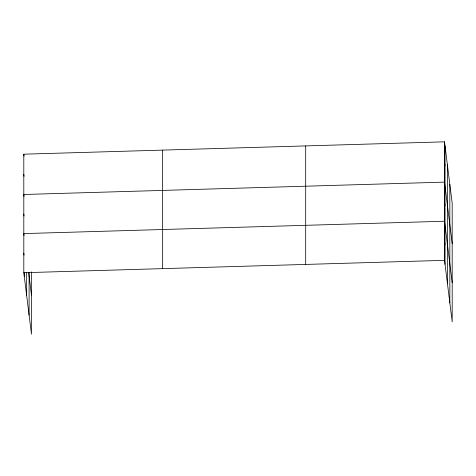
<?xml version="1.0" encoding="UTF-8"?>
<svg xmlns="http://www.w3.org/2000/svg" width="476" height="476" viewBox="0 0 476 476"><rect width="100%" height="100%" fill="white"/><g stroke="black" fill="none" stroke-linecap="round" stroke-linejoin="round"><path stroke-width="0.71" d="M31.464 271.879L31.47 334.17L23.812 272.712L23.8 154.188L444.53 141.83L452.188 203.288L452.2 321.812L444.542 260.348L444.53 141.83M23.812 272.712L444.542 260.348M444.536 161.977L445.03 165.951M452.194 243.587L444.536 182.124L23.806 194.488L24.05 196.475M444.536 201.681L445.036 205.656M452.194 282.696L444.542 221.239L23.806 233.597L24.056 235.584M444.542 240.791L445.036 244.765M23.8 154.188L24.05 156.176M23.8 174.341L24.05 176.328M23.806 214.045L24.056 216.027M28.649 272.468L31.464 295.06M23.812 253.155L24.056 255.142M449.826 184.319L449.838 302.837M447.392 164.773L447.404 283.291M445.024 145.805L445.042 264.323M305.693 145.912L305.705 264.43M162.643 150.113L162.655 268.631M29.101 272.468L29.107 315.201M26.668 272.474L26.668 295.655M24.306 272.337L24.306 276.681"/></g></svg>
